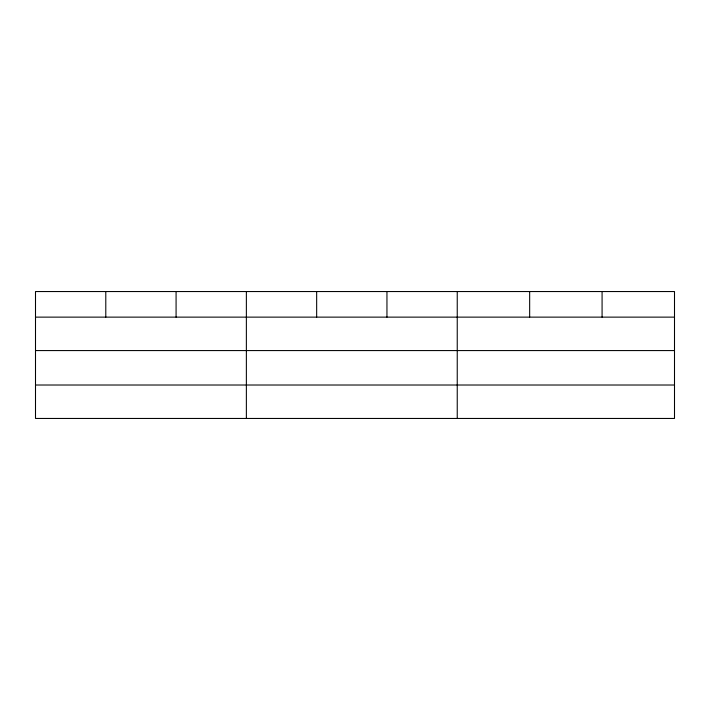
<?xml version="1.0" encoding="UTF-8"?>
<svg xmlns="http://www.w3.org/2000/svg" width="710" height="710" viewBox="0 0 710 710"><rect width="100%" height="100%" fill="white"/><g stroke="black" fill="none" stroke-linecap="round" stroke-linejoin="round"><path stroke-width="1.06" d="M674.5 350.571L674.5 291.544L35.5 291.544L35.5 418.456L674.5 418.456L674.5 350.571L35.5 350.571M35.5 317.13L674.5 317.13M35.5 385.015L674.5 385.015M602.08 291.544L602.08 317.13M529.66 291.544L529.66 317.13M457.24 291.544L457.24 418.456M386.95 291.544L386.95 317.13M316.66 291.544L316.66 317.13M246.37 291.544L246.37 418.456M176.08 291.544L176.08 317.13M105.79 291.544L105.79 317.13"/></g></svg>
